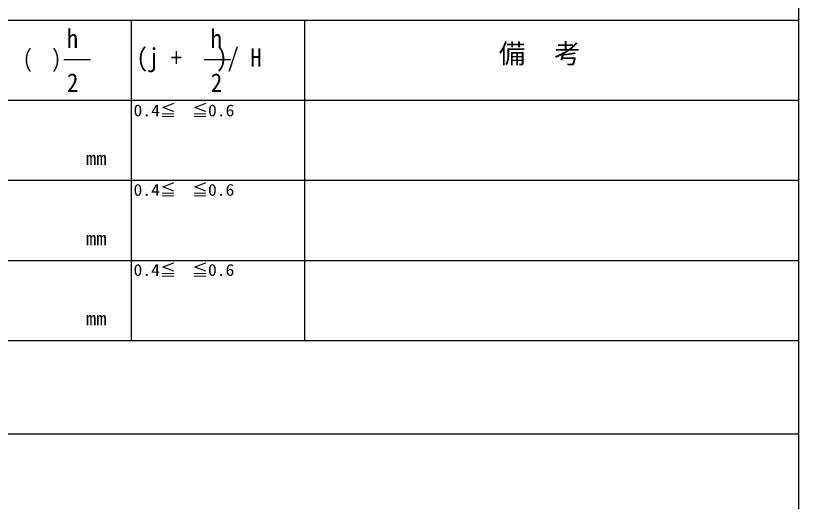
# Model space of a CAD drawing. Units: millimetres on the paper. Extents: x -200 to 200, y -121 to 121.
# Drawn here: x 141.3 to 200, y -24 to 12.3 of the extents above; entities that cross this region are included whole.
import ezdxf
from ezdxf.enums import TextEntityAlignment as Align

# ---------------------------------------------------------------- set-up
doc = ezdxf.new("R2010")
doc.units = ezdxf.units.MM
doc.layers.add('0-1__0-1_一般', color=7, linetype='Continuous')
doc.layers.add('0-2__0-0_0', color=7, linetype='Continuous')
doc.styles.add('ＭＳ 明朝', font='')
doc.styles.get('ＭＳ 明朝').set_extended_font_data('MS Mincho')

msp = doc.modelspace()

# ---------------------------------------------------------------- linework, layer by layer
at = {"layer": '0-1__0-1_一般'}
for p, q in [((200, 96.446), (200, -121)), ((-98.951, 12), (200, 12)), ((150, 12), (150, -12)), ((163, 12), (163, -12)), ((144.942, 9.034), (146.942, 9.034)), ((155.469, 9.034), (157.469, 9.034)), ((93.584, 6), (200, 6)), ((-98.951, 0), (200, 0)), ((93.584, -6), (200, -6)), ((-98.951, -12), (200, -12)), ((-98.951, -19), (200, -19))]:
    msp.add_line(p, q, dxfattribs=at)

# ---------------------------------------------------------------- texts
at = {"layer": '0-1__0-1_一般', "style": 'ＭＳ 明朝', "width": 0.9}
for s, p in [('h', (145.168, 9.494)), ('h', (155.946, 9.494)), ('(j +   )/ H', (150.398, 8.082)), ('2', (145.191, 6.201)), ('2', (155.968, 6.201))]:
    msp.add_text(s, height=1.393, dxfattribs=at).set_placement(p, align=Align.BOTTOM_LEFT)
at = {"layer": '0-2__0-0_0', "style": 'ＭＳ 明朝'}
for s, height, p in [('備', 1.448, (177.554, 8.329)), ('考', 1.448, (181.703, 8.329)), ('≦\u3000≦', 0.8798, (152.155, 4.528)), ('≦\u3000≦', 0.8798, (152.155, -1.423)), ('≦\u3000≦', 0.8798, (152.155, -7.423))]:
    msp.add_text(s, height=height, dxfattribs=at).set_placement(p, align=Align.BOTTOM_LEFT)
for s, height, width, p in [('（\u3000）', 1.393, 0.8, (141.034, 7.88)), ('0.4', 0.8798, 1.1, (150.175, 4.528)), ('0.6', 0.8798, 1.1, (155.755, 4.528)), ('mm', 1.035, 1.1, (146.592, 0.821)), ('0.4', 0.8798, 1.1, (150.175, -1.423)), ('0.6', 0.8798, 1.1, (155.755, -1.423)), ('mm', 1.035, 1.1, (146.592, -5.179)), ('0.4', 0.8798, 1.1, (150.175, -7.423)), ('0.6', 0.8798, 1.1, (155.755, -7.423)), ('mm', 1.035, 1.1, (146.592, -11.179))]:
    msp.add_text(s, height=height, dxfattribs=dict(at, width=width)).set_placement(p, align=Align.BOTTOM_LEFT)

doc.saveas('drawing.dxf')
